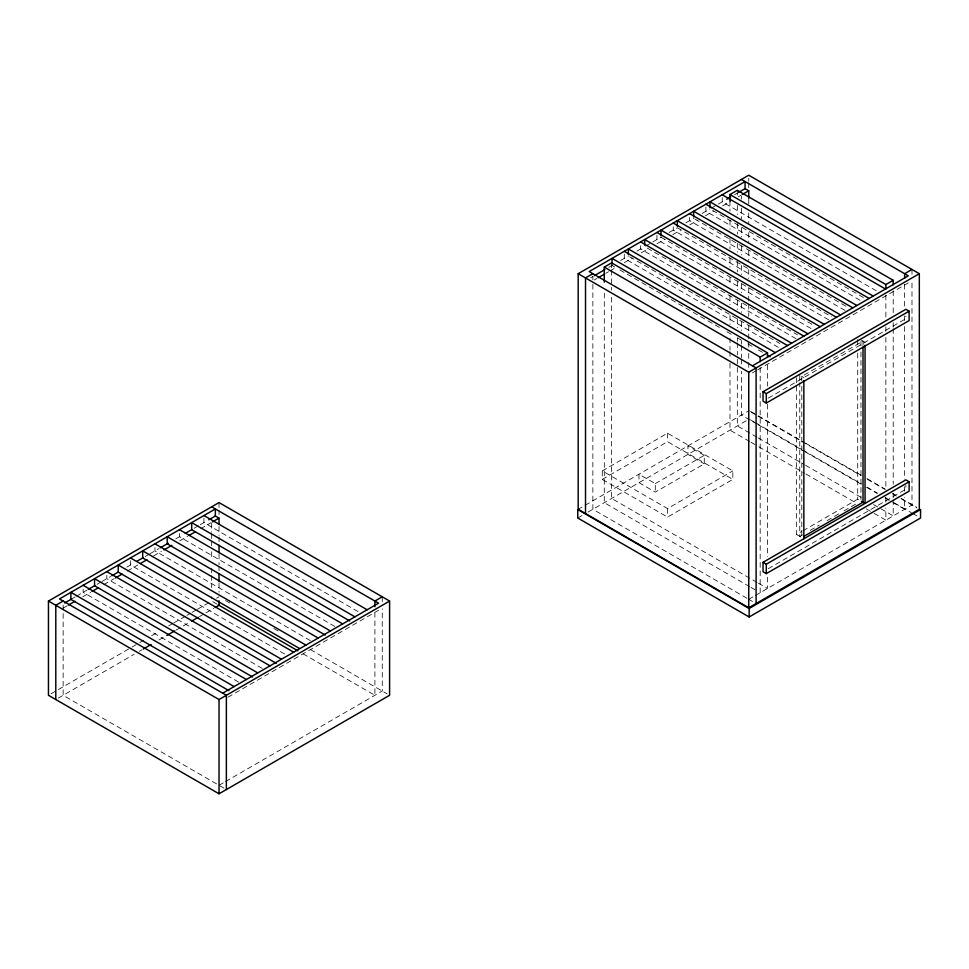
<?xml version="1.0" encoding="UTF-8"?>
<svg xmlns="http://www.w3.org/2000/svg" width="969" height="969" viewBox="0 0 969 969"><rect width="100%" height="100%" fill="white"/><g stroke="black" fill="none" stroke-linecap="round" stroke-linejoin="round"><path stroke-width="0.73" stroke-dasharray="4.84 3.63" d="M590.509 277.897L593.125 276.383M608.847 267.299L612.771 265.034M620.62 260.504L628.493 255.961M636.936 251.08L644.215 246.889M645.524 246.126L661.246 237.054M669.107 232.512L676.956 227.981M685.907 222.809L693.986 218.146M702.234 213.386L709.708 209.074M711.016 208.311L725.43 199.989M734.599 194.696L737.215 193.182M594.179 280.017L596.795 278.503M605.964 273.21L608.58 271.695M609.901 270.932L615.133 267.916M624.302 262.623L632.163 258.081M641.333 252.788L647.886 249.009M657.055 243.716L664.916 239.173M672.777 234.631L680.638 230.101M689.807 224.808L697.668 220.266M705.517 215.724L713.378 211.194M722.547 205.9L730.408 201.358M738.269 196.816L740.885 195.302M72.118 598.697L75.182 596.928M76.503 596.177L86.98 590.121M97.009 584.331L100.679 582.212M101.902 581.509L110.551 576.507M126.806 567.131L134.134 562.892M145.168 556.533L148.838 554.413M149.856 553.82L159.025 548.527M175.764 538.861L182.608 534.912M194.127 528.262L199.033 525.428M200.256 524.726L207.487 520.547M63.142 608.132L67.067 605.855M82.789 596.783L90.65 592.241M103.744 584.682L114.233 578.626M127.327 571.068L137.804 565.012M153.526 555.94L161.387 551.409M179.725 540.811L187.586 536.281M200.68 528.711L211.169 522.666M51.066 693.792L130.718 647.801M132.026 647.05L138.555 643.283M139.863 642.52L143.775 640.267M151.612 635.737L158.141 631.97M168.582 625.938L172.506 623.673M173.814 622.922L185.563 616.139M186.872 615.388L190.784 613.123M192.092 612.372L196.004 610.107M197.313 609.356L209.074 602.573M216.572 598.236L219.03 596.819M58.249 698.128L134.146 654.305M139.366 651.289L141.983 649.787M158.952 639.976L165.481 636.209M175.934 630.177L188.991 622.643M199.432 616.611L204.665 613.595M205.961 612.844L213.798 608.314M752.428 372.883L756.353 370.618M757.661 369.867L908.304 282.887M602.258 470.898L667.544 433.204L732.83 470.898L732.83 479.389L667.544 517.083L602.258 479.389L602.258 470.898L667.544 508.592L732.83 470.898M602.258 479.389L667.544 441.682L732.83 479.389M227.933 697.22L378.576 610.252M768.272 398.138L905.858 318.704L905.858 316.003M577.766 509.537L749.158 410.59M577.766 518.015L582.975 515.011M587.965 512.129L749.158 419.068M655.298 483.628L704.269 455.357L704.269 463.836L655.298 492.107L638.983 482.683L638.983 474.204L655.298 483.628L655.298 492.107M219.03 785.302L224.251 782.286M225.559 781.535L382.258 691.054L382.258 608.786M796.494 377.874L796.494 534.513L801.702 531.509M803.01 530.758L857.71 499.168L860.157 500.585M802.368 534.888L799.764 536.402L799.764 382.779M810.181 530.382L819.289 525.113M827.114 520.607L838.827 513.836M844.035 510.833L855.76 504.062M768.272 568.706L905.858 489.272L905.858 485.239M748.746 599.302L753.979 596.286M755.275 595.535L911.986 505.067L911.986 281.543M876.315 290.809L722.22 201.843L722.22 197.603M712.59 210.418L865.378 298.622M859.987 300.233L705.904 211.266L705.904 207.027M694.967 219.091L847.754 307.294M844.98 310.407L689.577 220.69L689.577 216.45M677.343 227.763L831.426 316.718M828.652 319.831L673.261 230.113L673.261 225.874M860.969 339.901L865.051 342.263M661.015 237.187L813.803 325.39M811.029 328.503L656.934 239.537L656.934 235.297M647.304 248.112L797.475 334.814M796.009 338.678L640.606 248.96L640.606 244.721M629.68 256.785L779.851 343.486M778.373 347.35L624.29 258.384L624.29 254.144M612.045 265.458L614.661 266.959M619.881 269.976L721.735 328.782M726.956 331.798L732.189 334.814M737.409 337.83L742.629 340.846M747.85 343.862L753.07 346.878M758.303 349.894L763.524 352.91M801.387 376.19L803.846 377.595M750.466 411.341L757.007 415.12M758.315 415.871L804.113 442.312M805.421 443.063L861.671 475.549M866.904 478.565L885.23 489.139M893.079 493.681L895.695 495.183M900.928 498.211L916.626 507.272M751.363 412.334L756.583 415.35M757.891 416.101L861.053 475.658M867.582 479.425L884.564 489.236M892.388 493.754L896.313 496.019M901.533 499.035L916.88 507.889M750.466 419.819L754.391 422.096M755.699 422.847L801.496 449.289M802.804 450.04L861.671 484.028M866.904 487.056L877.381 493.1M885.23 497.63L889.154 499.895M894.387 502.911L911.393 512.734M912.701 513.485L917.934 516.513M757.08 424.107L741.406 415.059L741.406 371.26M758.376 424.87L804.088 451.251M805.396 452.002L861.538 484.427M866.77 487.443L877.211 493.475M885.048 497.993L891.577 501.76M892.885 502.523L904.634 509.306L904.634 497.218M756.971 437.249L737.324 425.9L737.324 356.435M758.279 438L804.137 464.478M805.445 465.229L861.768 497.751M873.566 504.558L893.212 515.896L893.212 499.289M749.631 441.489L729.984 430.139L729.984 360.674M750.939 442.239L757.492 446.019M758.8 446.782L804.645 473.247M805.954 474.011L855.736 502.741M866.213 508.798L872.766 512.577M874.074 513.34L885.86 520.147L885.86 508.059M704.269 455.357L687.942 445.922L687.942 454.413L704.269 463.836M796.494 534.513L801.799 537.577L801.799 382.452M757.043 582.417L611.633 498.466L611.633 296.09M758.352 583.168L767.521 588.462L767.521 574.871M749.691 586.657L604.293 502.705L604.293 291.269M751.011 587.408L757.552 591.199M746.954 598.261L592.871 509.306L592.871 281.252M748.262 599.024L753.652 602.124M358.021 611.56L203.926 522.606L203.926 518.367M334.838 626.459L179.447 536.741L179.447 532.502M310.346 640.594L154.955 550.876L154.955 546.637M225.559 600.586L230.779 603.602M273.876 628.481L279.096 631.497M310.431 649.593L387.152 693.889M216.899 604.075L211.678 601.059L211.678 596.577M303.091 653.833L374.906 695.294L374.906 613.026M284.559 653.978L130.476 565.012L130.476 560.772M262.199 668.392L106.808 578.675L106.808 574.435M238.531 682.055L83.14 592.338L83.14 588.098M223.924 788.124L63.142 695.294L63.142 603.881M911.986 269.455L911.986 275.499M904.634 284.268L904.634 306.931M904.634 315.991L904.634 320.521M904.634 326.565L904.634 479.098M904.634 486.644L904.634 491.186M893.212 290.87L893.212 313.52M893.212 322.58L893.212 327.11M893.212 328.624L893.212 484.185M893.212 493.245L893.212 497.775M885.86 295.109L885.86 319.273M885.86 326.832L885.86 331.362M885.86 337.394L885.86 489.939M885.86 497.485L885.86 502.015M863.016 345.606L863.016 341.088L801.799 376.42L801.799 380.938M860.969 341.415L860.969 345.933M860.969 351.953L860.969 499.556M857.71 339.525L857.71 347.059M857.71 353.079L857.71 499.168M799.764 375.245L799.764 381.265M767.521 364.95L767.521 386.086M767.521 404.206L767.521 556.751M760.18 367.675L760.18 592.701M748.746 178.235L748.746 181.264M748.746 182.766L748.746 188.81M748.746 199.384L748.746 203.914M748.746 212.974L748.746 223.548M748.746 232.608L748.746 241.669M748.746 250.729L748.746 260.395M748.746 269.467L748.746 278.551M748.746 287.636L748.746 302.764M748.746 304.278L748.746 316.391M748.746 325.475L748.746 348.174M748.746 353.431L748.746 360.989M748.746 362.491L748.746 370.049M741.406 196.077L741.406 199.093M741.406 208.153L741.406 218.728M741.406 227.788L741.406 236.848M741.406 245.908L741.406 254.98M741.406 265.542L741.406 274.602M741.406 283.675L741.406 292.735M741.406 303.309L741.406 312.369M741.406 321.429L741.406 330.49M741.406 341.064L741.406 344.08M741.406 345.594L741.406 357.67M741.406 359.184L741.406 365.228M737.324 190.299L737.324 196.344M737.324 205.404L737.324 214.464M737.324 223.524L737.324 234.098M737.324 243.158L737.324 252.219M737.324 261.279L737.324 271.853M737.324 280.913L737.324 289.973M737.324 300.547L737.324 309.608M737.324 318.668L737.324 327.728M737.324 338.302L737.324 341.33M737.324 342.832L737.324 354.92M729.984 200.583L729.984 211.157M729.984 220.217L729.984 229.278M729.984 238.338L729.984 248.912M729.984 257.972L729.984 267.032M729.984 277.606L729.984 285.152M729.984 295.727L729.984 304.787M729.984 315.361L729.984 324.421M729.984 338.011L729.984 350.1M729.984 351.614L729.984 359.16M667.544 433.204L667.544 441.682M667.544 508.592L667.544 517.083M611.633 262.865L611.633 268.91M611.633 270.412L611.633 290.046M592.871 276.528L592.871 279.738M382.258 596.819L382.258 602.803M219.03 502.572L219.03 508.555M219.03 510.057L219.03 514.539M219.03 526.506L219.03 535.482M219.03 536.983L219.03 542.967M219.03 554.195L219.03 564.721M219.03 566.223L219.03 570.729M219.03 582.757L219.03 592.325M211.678 523.272L211.678 532.247M211.678 533.749L211.678 545.717M211.678 551.7L211.678 559.174M211.678 568.149L211.678 574.132M211.678 575.634L211.678 587.602"/><path stroke-width="1.45" d="M578.178 273.706L748.746 175.219L919.327 273.706L919.327 509.306L748.746 607.781L578.178 509.306L578.178 273.706L748.746 372.181L919.327 273.706M592.871 273.706L585.518 277.946L585.518 513.546M604.293 282.209L604.293 267.105L611.633 262.865L767.521 352.861L767.521 357.391M729.984 200.583L729.984 194.539L737.324 190.299L893.212 280.295L893.212 284.825M594.433 275.62L604.91 269.576M726.738 199.239L730.674 196.973M738.523 192.431L745.076 188.652L748.746 190.772L748.746 198.342M598.103 277.74L604.656 273.961M742.206 194.551L748.746 190.772M48.45 601.059L219.03 502.572L389.599 601.059L389.599 695.294L219.03 793.781L48.45 695.294L48.45 601.059L219.03 699.533L389.599 601.059M63.142 601.059L55.79 605.298L55.79 699.545M64.705 602.984L71.258 599.193M88.288 589.37L94.841 585.591M111.871 575.756L118.412 571.976M136.75 561.39L143.303 557.599M160.333 547.776L168.194 543.234M185.224 533.398L191.777 529.619M208.807 519.784L215.348 516.005L219.03 518.124L219.03 524.144M68.375 605.104L74.928 601.325M91.958 591.49L98.511 587.711M115.541 577.875L122.094 574.096M140.432 563.51L146.973 559.719M164.003 549.895L171.864 545.353M188.894 535.518L195.447 531.739M212.477 521.903L219.03 518.124M143.291 649.024L151.116 644.506M166.789 635.458L174.626 630.928M191.608 621.129L198.136 617.362M215.106 607.563L219.03 605.298L219.03 600.792M604.293 267.105L760.18 357.101L767.521 352.861M729.984 194.539L885.86 284.535L893.212 280.295M911.986 269.455L904.634 273.706L904.634 278.236M752.428 365.822L908.304 275.826L741.406 179.459M382.258 596.819L374.906 601.059L374.906 606.715M222.7 693.174L378.576 603.178L211.678 506.823M763.039 391.742L905.858 309.281L909.128 311.158L909.128 320.582L766.297 403.043L763.039 401.166L763.039 391.742L766.297 393.62L909.128 311.158M804.403 536.075L863.016 502.233L863.016 347.108M763.039 562.311L905.858 479.849L909.128 481.738L909.128 491.162L766.297 573.624L763.039 571.734L763.039 562.311L766.297 564.2L909.128 481.738M749.158 608.496L920.55 509.537L920.55 518.015L749.158 616.974L577.766 518.015L577.766 509.537L749.158 608.496L749.158 616.974M722.22 194.769L885.46 289.016M873.214 296.078L709.986 201.843L709.986 207.499M705.904 204.205L869.132 298.44M856.887 305.501L693.659 211.266L693.659 216.923M689.577 213.628L852.805 307.863M840.571 314.925L677.343 220.69L677.343 226.346M673.261 223.052L836.489 317.287M824.244 324.349L661.015 230.113L661.015 235.77M656.934 232.475L820.162 326.71M807.916 333.784L644.688 239.537L644.688 245.193M640.606 241.899L803.846 336.134M791.6 343.208L628.372 248.96L628.372 254.617M624.29 251.322L787.518 345.558M775.273 352.631L612.045 258.384L612.045 264.04M767.436 355.175L770.052 356.677M861.38 501.288L865.051 503.408L865.051 345.267M203.926 515.532L367.154 609.78M354.908 616.841L191.68 522.606L191.68 529.668L349.688 620.899M179.447 529.668L342.675 623.915M330.429 630.976L167.201 536.741L167.201 543.803L325.209 635.034M154.955 543.803L318.183 638.05M305.95 645.112L142.709 550.876L142.709 557.938L299.421 648.418M218.207 604.826L297.871 650.817M130.476 557.938L293.704 652.185M281.458 659.247L118.23 565.012L118.23 572.085L276.238 663.305M106.808 571.613L270.036 665.848M257.79 672.922L94.562 578.675L94.562 585.748L252.57 676.968M83.14 585.276L246.368 679.511M234.123 686.585L70.894 592.338L70.894 599.411L228.902 690.631M885.86 284.535L885.86 289.065M803.846 380.611L803.846 538.752M766.297 393.62L766.297 403.043M766.297 564.2L766.297 573.624M760.18 357.101L760.18 361.631M756.099 603.542L756.099 367.941L589.188 271.574L745.076 181.578L745.076 188.652M748.746 372.181L748.746 607.781M226.371 789.541L226.371 695.294L59.472 598.939L215.348 508.943L215.348 516.005M219.03 545.184L219.03 552.693M219.03 573.733L219.03 581.255M219.03 699.533L219.03 793.781"/></g></svg>
